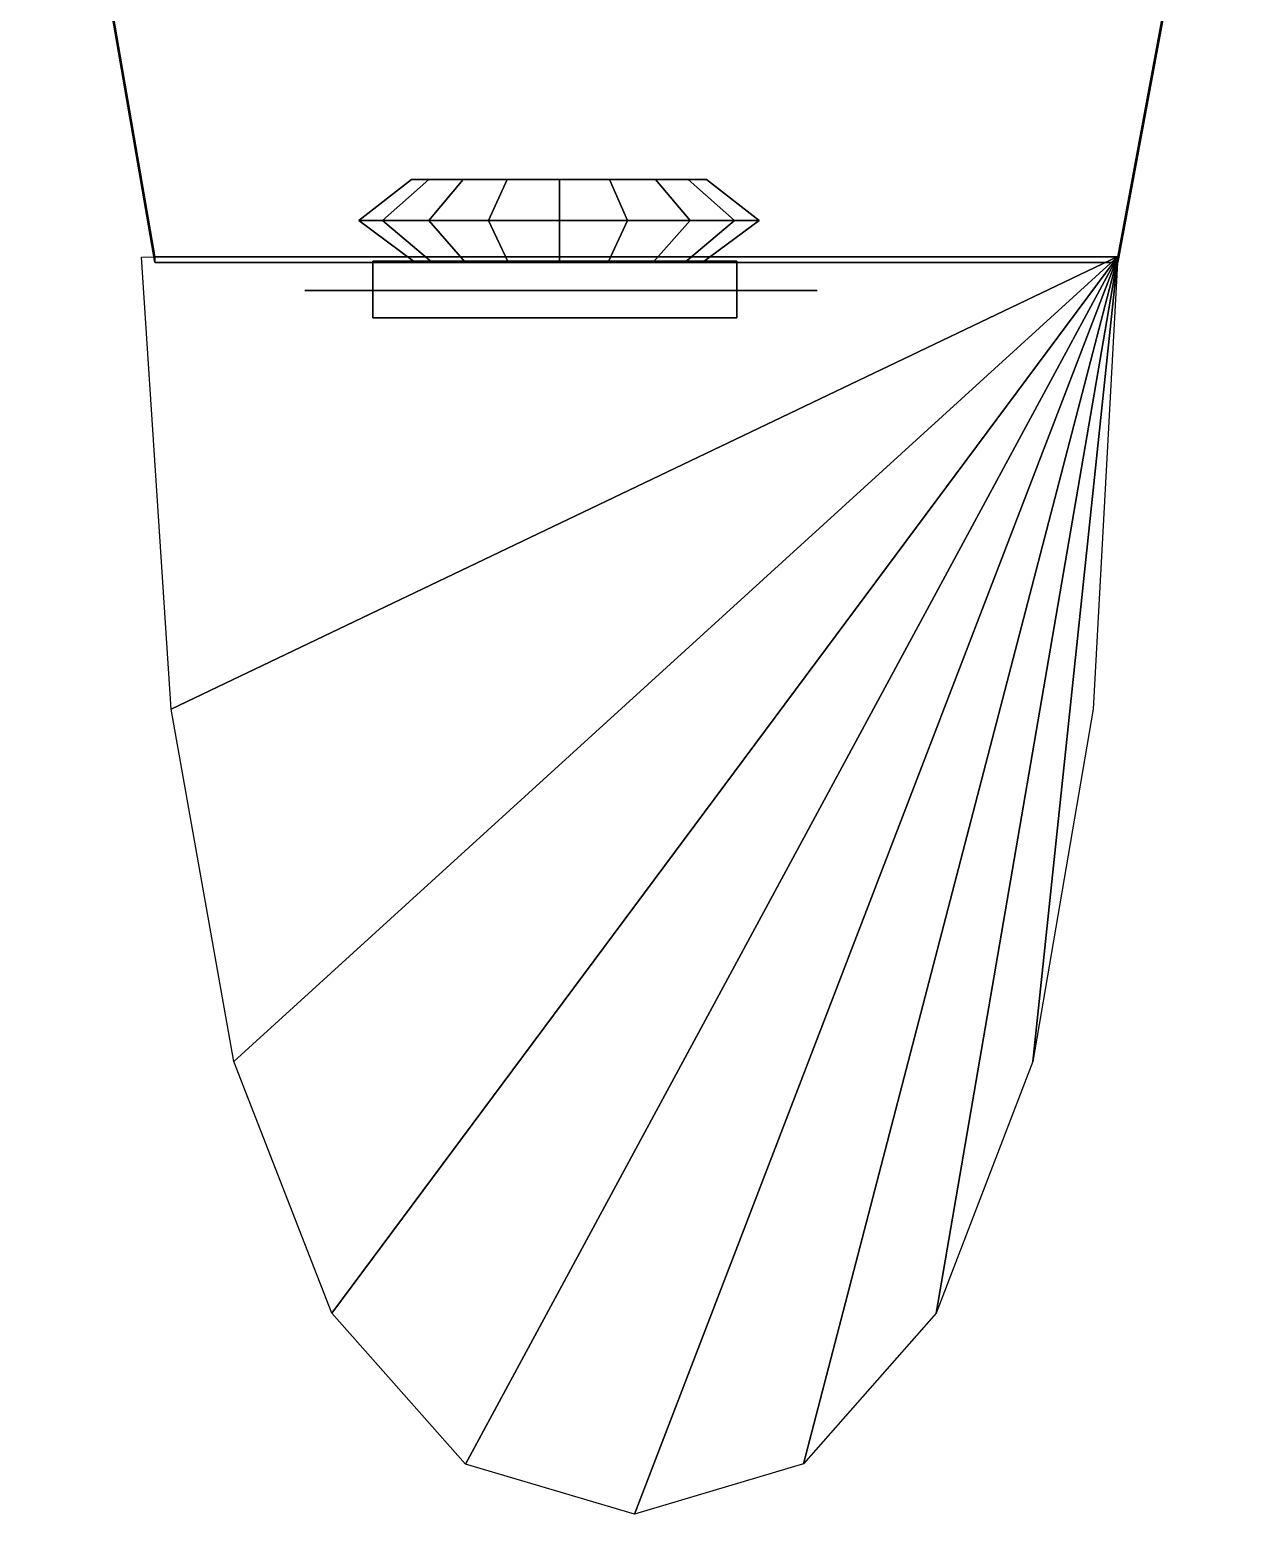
# Model space of a CAD drawing. Header units: metres. Extents: x -67.7 to 1.9, y -48.7 to 47.6.
# Drawn here: x -40.24 to -11.44, y -48.71 to -13.71 of the extents above; entities that cross this region are included whole.
import ezdxf

# ---------------------------------------------------------------- set-up
doc = ezdxf.new("R2010")
doc.units = ezdxf.units.M

msp = doc.modelspace()

# ---------------------------------------------------------------- linework, layer by layer
at = {"layer": 'AileGauche', "color": 38}
for points in [[(-37.292122, -19.199215, 8.603401), (-37.292122, -19.066111, 8.125478), (-40.242123, -2.002273, 9.156366), (-40.242123, -2.135376, 11.42629)], [(-11.442118, -2.002273, 9.156366), (-40.242123, -2.002273, 9.156366), (-37.292122, -19.066111, 8.125478), (-14.612118, -19.066111, 8.125478)], [(-11.442118, -2.135376, 11.42629), (-11.442118, -2.002273, 9.156366), (-14.612118, -19.066111, 8.125478), (-14.612118, -19.199215, 8.603401)], [(-14.612118, -19.199215, 8.603401), (-37.292122, -19.199215, 8.603401), (-40.242123, -2.135376, 11.42629), (-11.442118, -2.135376, 11.42629)], [(-14.612118, -19.199215, 8.603401), (-14.612118, -19.066111, 8.125478), (-37.292122, -19.066111, 8.125478), (-37.292122, -19.199215, 8.603401)]]:
    msp.add_3dface(points, dxfattribs=at)
at = {"layer": 'CharniereGauche', "color": 49}
for points in [[(-32.162121, -19.860121, 8.152979), (-32.162121, -19.167301, 7.009826), (-23.582121, -19.169144, 7.011363), (-23.582121, -19.860054, 8.151363)], [(-32.162121, -19.167301, 7.009826), (-32.162121, -20.503712, 6.981403), (-23.582121, -20.501869, 6.983019), (-23.582121, -19.169144, 7.011363)], [(-32.162121, -20.503712, 6.981403), (-32.162121, -19.860121, 8.152979), (-23.582121, -19.860054, 8.151363), (-23.582121, -20.501869, 6.983019)]]:
    msp.add_3dface(points, dxfattribs=at)
at = {"layer": 'EssieuGauche', "color": 48}
for points in [[(-21.692118, -19.863712, -2.718596), (-33.764118, -19.863712, -2.718596), (-33.444118, -19.863712, -1.116595)], [(-24.470118, -19.863712, 0.379403), (-21.692118, -19.863712, -2.718596), (-33.764118, -19.863712, -2.718596)], [(-24.470118, -19.863712, 0.379403), (-33.764118, -19.863712, -2.718596), (-33.444118, -19.863712, -1.116595)], [(-24.470118, -19.863712, 0.379403), (-21.692118, -19.863712, -2.718596), (-33.764118, -19.863712, -2.718596)], [(-24.470118, -19.863712, 0.379403), (-33.764118, -19.863712, -2.718596), (-33.444118, -19.863712, -1.116595)], [(-21.692118, -19.863712, -2.718596), (-33.444118, -19.863712, -1.116595), (-31.19812, -19.863712, 0.275402)], [(-24.470118, -19.863712, 0.379403), (-33.444118, -19.863712, -1.116595), (-31.19812, -19.863712, 0.275402)], [(-24.470118, -19.863712, 0.379403), (-33.444118, -19.863712, -1.116595), (-31.19812, -19.863712, 0.275402)], [(-21.692118, -19.863712, -2.718596), (-31.19812, -19.863712, 0.275402), (-32.162121, -19.863712, 7.751403)], [(-32.162121, -19.863712, 7.751403), (-23.294117, -19.863712, 7.965405), (-24.470118, -19.863712, 0.379403)], [(-24.470118, -19.863712, 0.379403), (-21.692118, -19.863712, -2.718596), (-32.162121, -19.863712, 7.751403)], [(-24.470118, -19.863712, 0.379403), (-31.19812, -19.863712, 0.275402), (-32.162121, -19.863712, 7.751403)], [(-24.470118, -19.863712, 0.379403), (-32.162121, -19.863712, 7.751403), (-23.294117, -19.863712, 7.965405)], [(-24.470118, -19.863712, 0.379403), (-31.19812, -19.863712, 0.275402), (-32.162121, -19.863712, 7.751403)], [(-24.470118, -19.863712, 0.379403), (-32.162121, -19.863712, 7.751403), (-23.294117, -19.863712, 7.965405)], [(-24.470118, -19.863712, 0.379403), (-22.012117, -19.863712, -1.010595), (-21.692118, -19.863712, -2.718596)], [(-24.470118, -19.863712, 0.379403), (-22.012117, -19.863712, -1.010595), (-21.692118, -19.863712, -2.718596)], [(-24.470118, -19.863712, 0.379403), (-22.012117, -19.863712, -1.010595), (-21.692118, -19.863712, -2.718596)]]:
    msp.add_3dface(points, dxfattribs=at)
at = {"layer": 'FinAileGauche', "color": 58}
for points in [[(-14.612116, -19.058945, 8.397516), (-36.911835, -29.733099, 9.448828), (-37.612118, -19.078852, 8.399476)], [(-14.612116, -19.058945, 8.397516), (-35.435795, -38.035122, 10.266505), (-36.911835, -29.733099, 9.448828)], [(-14.612116, -19.058945, 8.397516), (-33.123997, -43.965031, 10.850551), (-35.435795, -38.035122, 10.266505)], [(-14.612116, -19.058945, 8.397516), (-29.976437, -47.522816, 11.200962), (-33.123997, -43.965031, 10.850551)], [(-14.612116, -19.058945, 8.397516), (-25.993114, -48.708477, 11.317739), (-29.976437, -47.522816, 11.200962)], [(-14.612116, -19.058945, 8.397516), (-22.016916, -47.522179, 11.200899), (-25.993114, -48.708477, 11.317739)], [(-14.612116, -19.058945, 8.397516), (-18.890715, -43.964073, 10.850456), (-22.016916, -47.522179, 11.200899)], [(-14.612116, -19.058945, 8.397516), (-16.614513, -38.034164, 10.266411), (-18.890715, -43.964073, 10.850456)], [(-14.612116, -19.058945, 8.397516), (-15.188317, -29.732462, 9.448766), (-16.614513, -38.034164, 10.266411)]]:
    msp.add_3dface(points, dxfattribs=at)
at = {"layer": 'RoueGauche', "color": 43}
for points in [[(-30.840969, -18.213713, 2.323361), (-32.489754, -18.213713, -0.505627), (-31.250275, -17.243711, -0.692181), (-30.035006, -17.243711, 1.392977)], [(-32.489754, -18.213713, -0.505627), (-31.934362, -18.213713, -3.732573), (-30.840914, -17.243711, -3.070663), (-31.250275, -17.243711, -0.692181)], [(-31.934362, -18.213713, -3.732573), (-29.434664, -18.213713, -5.847561), (-28.998465, -17.243711, -4.629556), (-30.840914, -17.243711, -3.070663)], [(-30.840914, -17.243711, -3.070663), (-30.035006, -17.243711, 1.392977), (-31.250275, -17.243711, -0.692181)], [(-27.759485, -18.213713, 3.43067), (-30.840969, -18.213713, 2.323361), (-30.035006, -17.243711, 1.392977), (-27.763741, -17.243711, 2.209141)], [(-30.840914, -17.243711, -3.070663), (-28.998465, -17.243711, -4.629556), (-26.585026, -17.243711, -4.639432)], [(-30.840914, -17.243711, -3.070663), (-26.585026, -17.243711, -4.639432), (-24.729881, -17.243711, -3.095672)], [(-30.840914, -17.243711, -3.070663), (-24.729881, -17.243711, -3.095672), (-24.301067, -17.243711, -0.720617)], [(-30.840914, -17.243711, -3.070663), (-24.301067, -17.243711, -0.720617), (-25.499229, -17.243711, 1.374417)], [(-30.840914, -17.243711, -3.070663), (-25.499229, -17.243711, 1.374417), (-27.763741, -17.243711, 2.209141)], [(-30.840914, -17.243711, -3.070663), (-27.763741, -17.243711, 2.209141), (-30.035006, -17.243711, 1.392977)], [(-29.434664, -18.213713, -5.847561), (-26.160295, -18.213713, -5.860961), (-26.585026, -17.243711, -4.639432), (-28.998465, -17.243711, -4.629556)], [(-24.687168, -18.213713, 2.298179), (-27.759485, -18.213713, 3.43067), (-27.763741, -17.243711, 2.209141), (-25.499229, -17.243711, 1.374417)], [(-26.160295, -18.213713, -5.860961), (-23.643373, -18.213713, -3.766503), (-24.729881, -17.243711, -3.095672), (-26.585026, -17.243711, -4.639432)], [(-23.061588, -18.213713, -0.544207), (-24.687168, -18.213713, 2.298179), (-25.499229, -17.243711, 1.374417), (-24.301067, -17.243711, -0.720617)], [(-23.643373, -18.213713, -3.766503), (-23.061588, -18.213713, -0.544207), (-24.301067, -17.243711, -0.720617), (-24.729881, -17.243711, -3.095672)], [(-29.98135, -19.19371, 1.331038), (-31.167759, -19.19371, -0.704601), (-32.489754, -18.213713, -0.505627), (-30.840969, -18.213713, 2.323361)], [(-31.167759, -19.19371, -0.704601), (-30.768118, -19.19371, -3.026597), (-31.934362, -18.213713, -3.732573), (-32.489754, -18.213713, -0.505627)], [(-30.768118, -19.19371, -3.026597), (-28.969423, -19.19371, -4.548468), (-29.434664, -18.213713, -5.847561), (-31.934362, -18.213713, -3.732573)], [(-27.764025, -19.19371, 2.127819), (-29.98135, -19.19371, 1.331038), (-30.840969, -18.213713, 2.323361), (-27.759485, -18.213713, 3.43067)], [(-28.969423, -19.19371, -4.548468), (-26.613304, -19.19371, -4.55811), (-26.160295, -18.213713, -5.860961), (-29.434664, -18.213713, -5.847561)], [(-25.553293, -19.19371, 1.312918), (-27.764025, -19.19371, 2.127819), (-27.759485, -18.213713, 3.43067), (-24.687168, -18.213713, 2.298179)], [(-26.613304, -19.19371, -4.55811), (-24.802216, -19.19371, -3.051012), (-23.643373, -18.213713, -3.766503), (-26.160295, -18.213713, -5.860961)], [(-24.383583, -19.19371, -0.732362), (-25.553293, -19.19371, 1.312918), (-24.687168, -18.213713, 2.298179), (-23.061588, -18.213713, -0.544207)], [(-24.802216, -19.19371, -3.051012), (-24.383583, -19.19371, -0.732362), (-23.061588, -18.213713, -0.544207), (-23.643373, -18.213713, -3.766503)], [(-31.167759, -19.19371, -0.704601), (-29.98135, -19.19371, 1.331038), (-27.764025, -19.19371, 2.127819)], [(-31.167759, -19.19371, -0.704601), (-27.764025, -19.19371, 2.127819), (-25.553293, -19.19371, 1.312918)], [(-31.167759, -19.19371, -0.704601), (-25.553293, -19.19371, 1.312918), (-24.383583, -19.19371, -0.732362)], [(-31.167759, -19.19371, -0.704601), (-24.383583, -19.19371, -0.732362), (-24.802216, -19.19371, -3.051012)], [(-31.167759, -19.19371, -0.704601), (-24.802216, -19.19371, -3.051012), (-26.613304, -19.19371, -4.55811)], [(-31.167759, -19.19371, -0.704601), (-26.613304, -19.19371, -4.55811), (-28.969423, -19.19371, -4.548468)], [(-31.167759, -19.19371, -0.704601), (-28.969423, -19.19371, -4.548468), (-30.768118, -19.19371, -3.026597)]]:
    msp.add_3dface(points, dxfattribs=at)

doc.saveas('drawing.dxf')
